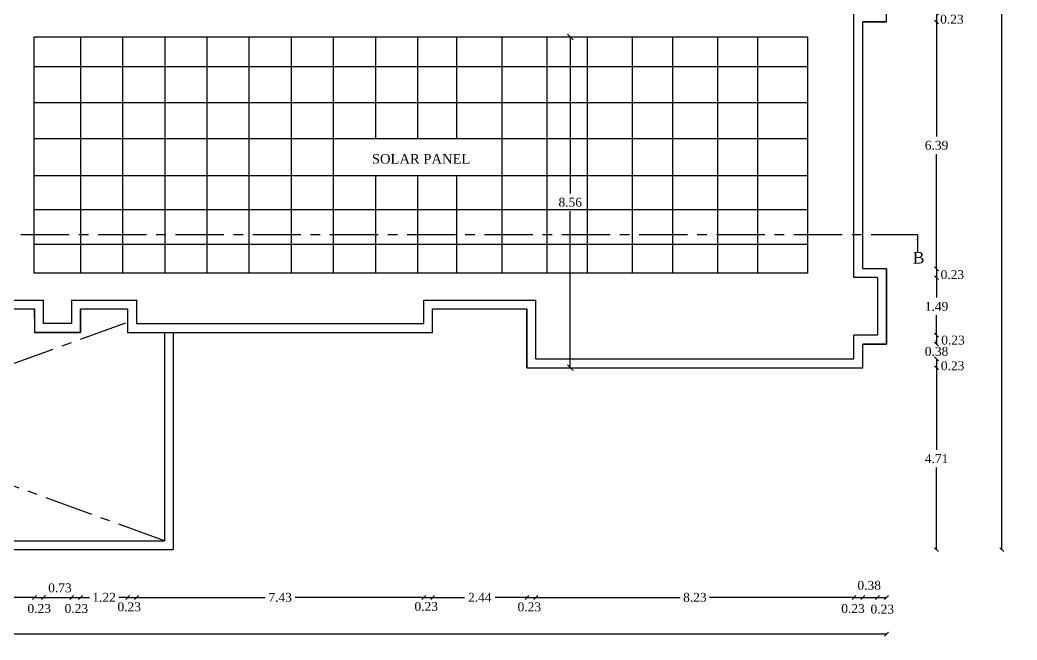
# Model space of a CAD drawing. Header units: metres. Extents: x -53 to 471, y -924 to -843.
# Drawn here: x 327.3 to 353.1, y -921.73 to -905.68 of the extents above; entities that cross this region are included whole.
import ezdxf

# ---------------------------------------------------------------- set-up
doc = ezdxf.new("R2010")
doc.units = ezdxf.units.M
doc.header["$MEASUREMENT"] = 0
doc.header["$PDMODE"] = 3
doc.linetypes.add('CENTER', pattern=[2, 1.25, -0.25, 0.25, -0.25])
doc.layers.get('DEFPOINTS').update_dxf_attribs({"lineweight": 5})
for name, color, linetype in [('BLK_1_FLR_4_ROOF_AREA', 54, 'Continuous'), ('BLK_1_TERRACESERVICE_UTILITYDISTANCE', 1, 'Continuous'), ('SOLAR_PANEL', 3, 'Continuous')]:
    doc.layers.add(name, color=color, linetype=linetype)
doc.styles.add('Isa-', font='times.ttf')
doc.styles.add('STYLE2', font='times.ttf')
doc.dimstyles.new('Copy of ISO-25', dxfattribs={"dimscale": 0, "dimtxt": 0.23, "dimasz": 0.1, "dimexe": 1.25, "dimexo": 0.625, "dimgap": 0.11, "dimtad": 0, "dimtih": 1, "dimtoh": 1, "dimzin": 1, "dimdsep": 46, "dimtxsty": 'STYLE2', "dimblk": 'OBLIQUE', "dimcen": 0, "dimse1": 1, "dimse2": 1, "dimclrd": 1, "dimclrt": 3, "dimadec": 0, "dimazin": 2, "dimtfac": 1, "dimtix": 1, "dimtofl": 0, "dimtmove": 0, "dimatfit": 3, "dimfxl": 0, "dimtolj": 1, "dimarcsym": 0})
doc.dimstyles.new('ISO-25', dxfattribs={"dimscale": 0, "dimtxt": 0.23, "dimasz": 0.15, "dimexe": 1.25, "dimexo": 0.625, "dimgap": 0.11, "dimtad": 0, "dimtih": 1, "dimtoh": 1, "dimzin": 1, "dimdsep": 46, "dimtxsty": 'STYLE2', "dimblk": 'OBLIQUE', "dimcen": 0, "dimse1": 1, "dimse2": 1, "dimclrd": 1, "dimclrt": 3, "dimadec": 0, "dimazin": 2, "dimtfac": 1, "dimtix": 1, "dimtofl": 0, "dimtmove": 0, "dimatfit": 3, "dimfxl": 0, "dimtolj": 1, "dimarcsym": 0})

# ---------------------------------------------------------------- blocks, each defined once
blk = doc.blocks.new('_Oblique')
at = {"color": 0, "linetype": 'ByBlock', "lineweight": -2}
blk.add_line((-0.5, -0.5), (0.5, 0.5), dxfattribs=at)
blk = doc.blocks.new('*D466')
at = {"color": 1, "lineweight": -2}
blk.add_line((351.018, -905.501), (351.018, -905.731), dxfattribs=at)
at = {"layer": 'DEFPOINTS', "color": 0}
for p in [(349.491, -905.501), (349.721, -905.731), (351.018, -905.731)]:
    blk.add_point(p, dxfattribs=at)
at = {"color": 1, "lineweight": -2, "xscale": 0.1, "yscale": 0.1, "zscale": 0.1}
for p, rotation in [((351.018, -905.501), 90), ((351.018, -905.731), 270)]:
    blk.add_blockref('_Oblique', p, dxfattribs=dict(at, rotation=rotation))
at = {"color": 3, "lineweight": 25, "insert": (351.416, -905.663), "char_height": 0.23, "attachment_point": 5, "style": 'STYLE2'}
blk.add_mtext('\\A1;0.23', dxfattribs=at)
blk = doc.blocks.new('*D467')
at = {"color": 1, "lineweight": -2}
for p, q in [((351.018, -905.731), (351.018, -908.698)), ((351.018, -912.121), (351.018, -909.153))]:
    blk.add_line(p, q, dxfattribs=at)
at = {"layer": 'DEFPOINTS', "color": 0}
for p in [(349.721, -905.731), (349.111, -912.121), (351.018, -912.121)]:
    blk.add_point(p, dxfattribs=at)
at = {"color": 1, "lineweight": -2, "xscale": 0.1, "yscale": 0.1, "zscale": 0.1}
for p, rotation in [((351.018, -905.731), 90), ((351.018, -912.121), 270)]:
    blk.add_blockref('_Oblique', p, dxfattribs=dict(at, rotation=rotation))
at = {"color": 3, "lineweight": 25, "insert": (351.018, -908.926), "char_height": 0.23, "attachment_point": 5, "style": 'STYLE2'}
blk.add_mtext('\\A1;6.39', dxfattribs=at)
blk = doc.blocks.new('*D468')
at = {"color": 1, "lineweight": -2}
blk.add_line((351.018, -912.121), (351.018, -912.351), dxfattribs=at)
at = {"layer": 'DEFPOINTS', "color": 0}
for p in [(349.111, -912.121), (349.491, -912.351), (351.018, -912.351)]:
    blk.add_point(p, dxfattribs=at)
at = {"color": 1, "lineweight": -2, "xscale": 0.1, "yscale": 0.1, "zscale": 0.1}
for p, rotation in [((351.018, -912.121), 90), ((351.018, -912.351), 270)]:
    blk.add_blockref('_Oblique', p, dxfattribs=dict(at, rotation=rotation))
at = {"color": 3, "lineweight": 25, "insert": (351.427, -912.273), "char_height": 0.23, "attachment_point": 5, "style": 'STYLE2'}
blk.add_mtext('\\A1;0.23', dxfattribs=at)
blk = doc.blocks.new('*D469')
at = {"color": 1, "lineweight": -2}
for p, q in [((351.018, -912.351), (351.018, -912.868)), ((351.018, -913.841), (351.018, -913.323))]:
    blk.add_line(p, q, dxfattribs=at)
at = {"layer": 'DEFPOINTS', "color": 0}
for p in [(349.491, -912.351), (349.491, -913.841), (351.018, -913.841)]:
    blk.add_point(p, dxfattribs=at)
at = {"color": 1, "lineweight": -2, "xscale": 0.1, "yscale": 0.1, "zscale": 0.1}
for p, rotation in [((351.018, -912.351), 90), ((351.018, -913.841), 270)]:
    blk.add_blockref('_Oblique', p, dxfattribs=dict(at, rotation=rotation))
at = {"color": 3, "lineweight": 25, "insert": (351.018, -913.096), "char_height": 0.23, "attachment_point": 5, "style": 'STYLE2'}
blk.add_mtext('\\A1;1.49', dxfattribs=at)
blk = doc.blocks.new('*D470')
at = {"color": 1, "lineweight": -2}
blk.add_line((351.018, -913.841), (351.018, -914.071), dxfattribs=at)
at = {"layer": 'DEFPOINTS', "color": 0}
for p in [(349.491, -913.841), (349.721, -914.071), (351.018, -914.071)]:
    blk.add_point(p, dxfattribs=at)
at = {"color": 1, "lineweight": -2, "xscale": 0.1, "yscale": 0.1, "zscale": 0.1}
for p, rotation in [((351.018, -913.841), 90), ((351.018, -914.071), 270)]:
    blk.add_blockref('_Oblique', p, dxfattribs=dict(at, rotation=rotation))
at = {"color": 3, "lineweight": 25, "insert": (351.444, -913.969), "char_height": 0.23, "attachment_point": 5, "style": 'STYLE2'}
blk.add_mtext('\\A1;0.23', dxfattribs=at)
blk = doc.blocks.new('*D471')
at = {"color": 1, "lineweight": -2}
for p, q in [((351.018, -914.071), (351.018, -913.971)), ((351.018, -914.451), (351.018, -914.551))]:
    blk.add_line(p, q, dxfattribs=at)
at = {"layer": 'DEFPOINTS', "color": 0}
for p in [(349.721, -914.071), (348.881, -914.451), (351.018, -914.451)]:
    blk.add_point(p, dxfattribs=at)
at = {"color": 1, "lineweight": -2, "xscale": 0.1, "yscale": 0.1, "zscale": 0.1}
for p, rotation in [((351.018, -914.071), 270), ((351.018, -914.451), 90)]:
    blk.add_blockref('_Oblique', p, dxfattribs=dict(at, rotation=rotation))
at = {"color": 3, "lineweight": 25, "insert": (351.018, -914.261), "char_height": 0.23, "attachment_point": 5, "style": 'STYLE2'}
blk.add_mtext('\\A1;0.38', dxfattribs=at)
blk = doc.blocks.new('*D482')
at = {"color": 1, "lineweight": -2}
for p, q in [((317.851, -920.627), (322.379, -920.627)), ((327.681, -920.627), (323.152, -920.627))]:
    blk.add_line(p, q, dxfattribs=at)
at = {"layer": 'DEFPOINTS', "color": 0}
for p in [(327.681, -912.931), (317.851, -913.771), (327.681, -920.627)]:
    blk.add_point(p, dxfattribs=at)
at = {"color": 1, "lineweight": -2, "xscale": 0.1, "yscale": 0.1, "zscale": 0.1, "rotation": 180}
blk.add_blockref('_Oblique', (317.851, -920.627), dxfattribs=at)
at = {"color": 1, "lineweight": -2, "xscale": 0.1, "yscale": 0.1, "zscale": 0.1}
blk.add_blockref('_Oblique', (327.681, -920.627), dxfattribs=at)
at = {"color": 3, "lineweight": 25, "insert": (322.766, -920.627), "char_height": 0.23, "attachment_point": 5, "style": 'STYLE2'}
blk.add_mtext('\\A1;9.83', dxfattribs=at)
blk = doc.blocks.new('*D483')
at = {"color": 1, "lineweight": -2}
blk.add_line((327.911, -920.627), (328.641, -920.627), dxfattribs=at)
at = {"layer": 'DEFPOINTS', "color": 0}
for p in [(327.911, -913.161), (328.641, -913.541), (328.641, -920.627)]:
    blk.add_point(p, dxfattribs=at)
at = {"color": 1, "lineweight": -2, "xscale": 0.1, "yscale": 0.1, "zscale": 0.1, "rotation": 180}
blk.add_blockref('_Oblique', (327.911, -920.627), dxfattribs=at)
at = {"color": 1, "lineweight": -2, "xscale": 0.1, "yscale": 0.1, "zscale": 0.1}
blk.add_blockref('_Oblique', (328.641, -920.627), dxfattribs=at)
at = {"color": 3, "lineweight": 25, "insert": (328.339, -920.382), "char_height": 0.23, "attachment_point": 5, "style": 'STYLE2'}
blk.add_mtext('\\A1;0.73', dxfattribs=at)
blk = doc.blocks.new('*D484')
at = {"color": 1, "lineweight": -2}
blk.add_line((328.641, -920.627), (328.871, -920.627), dxfattribs=at)
at = {"layer": 'DEFPOINTS', "color": 0}
for p in [(328.641, -913.541), (328.871, -913.771), (328.871, -920.627)]:
    blk.add_point(p, dxfattribs=at)
at = {"color": 1, "lineweight": -2, "xscale": 0.1, "yscale": 0.1, "zscale": 0.1, "rotation": 180}
blk.add_blockref('_Oblique', (328.641, -920.627), dxfattribs=at)
at = {"color": 1, "lineweight": -2, "xscale": 0.1, "yscale": 0.1, "zscale": 0.1}
blk.add_blockref('_Oblique', (328.871, -920.627), dxfattribs=at)
at = {"color": 3, "lineweight": 25, "insert": (328.763, -920.916), "char_height": 0.23, "attachment_point": 5, "style": 'STYLE2'}
blk.add_mtext('\\A1;0.23', dxfattribs=at)
blk = doc.blocks.new('*D485')
at = {"color": 1, "lineweight": -2}
for p, q in [((328.871, -920.627), (329.1, -920.627)), ((330.091, -920.627), (329.861, -920.627))]:
    blk.add_line(p, q, dxfattribs=at)
at = {"layer": 'DEFPOINTS', "color": 0}
for p in [(328.871, -913.771), (330.091, -913.766), (330.091, -920.627)]:
    blk.add_point(p, dxfattribs=at)
at = {"color": 1, "lineweight": -2, "xscale": 0.1, "yscale": 0.1, "zscale": 0.1, "rotation": 180}
blk.add_blockref('_Oblique', (328.871, -920.627), dxfattribs=at)
at = {"color": 1, "lineweight": -2, "xscale": 0.1, "yscale": 0.1, "zscale": 0.1}
blk.add_blockref('_Oblique', (330.091, -920.627), dxfattribs=at)
at = {"color": 3, "lineweight": 25, "insert": (329.481, -920.627), "char_height": 0.23, "attachment_point": 5, "style": 'STYLE2'}
blk.add_mtext('\\A1;1.22', dxfattribs=at)
blk = doc.blocks.new('*D486')
at = {"color": 1, "lineweight": -2}
blk.add_line((330.091, -920.627), (330.321, -920.627), dxfattribs=at)
at = {"layer": 'DEFPOINTS', "color": 0}
for p in [(330.321, -913.536), (330.091, -913.766), (330.321, -920.627)]:
    blk.add_point(p, dxfattribs=at)
at = {"color": 1, "lineweight": -2, "xscale": 0.1, "yscale": 0.1, "zscale": 0.1, "rotation": 180}
blk.add_blockref('_Oblique', (330.091, -920.627), dxfattribs=at)
at = {"color": 1, "lineweight": -2, "xscale": 0.1, "yscale": 0.1, "zscale": 0.1}
blk.add_blockref('_Oblique', (330.321, -920.627), dxfattribs=at)
at = {"color": 3, "lineweight": 25, "insert": (330.131, -920.872), "char_height": 0.23, "attachment_point": 5, "style": 'STYLE2'}
blk.add_mtext('\\A1;0.23', dxfattribs=at)
blk = doc.blocks.new('*D487')
at = {"color": 1, "lineweight": -2}
for p, q in [((330.321, -920.627), (333.649, -920.627)), ((337.751, -920.627), (334.422, -920.627))]:
    blk.add_line(p, q, dxfattribs=at)
at = {"layer": 'DEFPOINTS', "color": 0}
for p in [(330.321, -913.536), (337.751, -913.541), (337.751, -920.627)]:
    blk.add_point(p, dxfattribs=at)
at = {"color": 1, "lineweight": -2, "xscale": 0.1, "yscale": 0.1, "zscale": 0.1, "rotation": 180}
blk.add_blockref('_Oblique', (330.321, -920.627), dxfattribs=at)
at = {"color": 1, "lineweight": -2, "xscale": 0.1, "yscale": 0.1, "zscale": 0.1}
blk.add_blockref('_Oblique', (337.751, -920.627), dxfattribs=at)
at = {"color": 3, "lineweight": 25, "insert": (334.036, -920.627), "char_height": 0.23, "attachment_point": 5, "style": 'STYLE2'}
blk.add_mtext('\\A1;7.43', dxfattribs=at)
blk = doc.blocks.new('*D488')
at = {"color": 1, "lineweight": -2}
blk.add_line((337.751, -920.627), (337.981, -920.627), dxfattribs=at)
at = {"layer": 'DEFPOINTS', "color": 0}
for p in [(337.751, -913.541), (337.981, -913.771), (337.981, -920.627)]:
    blk.add_point(p, dxfattribs=at)
at = {"color": 1, "lineweight": -2, "xscale": 0.1, "yscale": 0.1, "zscale": 0.1, "rotation": 180}
blk.add_blockref('_Oblique', (337.751, -920.627), dxfattribs=at)
at = {"color": 1, "lineweight": -2, "xscale": 0.1, "yscale": 0.1, "zscale": 0.1}
blk.add_blockref('_Oblique', (337.981, -920.627), dxfattribs=at)
at = {"color": 3, "lineweight": 25, "insert": (337.815, -920.862), "char_height": 0.23, "attachment_point": 5, "style": 'STYLE2'}
blk.add_mtext('\\A1;0.23', dxfattribs=at)
blk = doc.blocks.new('*D489')
at = {"color": 1, "lineweight": -2}
for p, q in [((337.981, -920.627), (338.803, -920.627)), ((340.421, -920.627), (339.598, -920.627))]:
    blk.add_line(p, q, dxfattribs=at)
at = {"layer": 'DEFPOINTS', "color": 0}
for p in [(337.981, -913.771), (340.421, -914.681), (340.421, -920.627)]:
    blk.add_point(p, dxfattribs=at)
at = {"color": 1, "lineweight": -2, "xscale": 0.1, "yscale": 0.1, "zscale": 0.1, "rotation": 180}
blk.add_blockref('_Oblique', (337.981, -920.627), dxfattribs=at)
at = {"color": 1, "lineweight": -2, "xscale": 0.1, "yscale": 0.1, "zscale": 0.1}
blk.add_blockref('_Oblique', (340.421, -920.627), dxfattribs=at)
at = {"color": 3, "lineweight": 25, "insert": (339.201, -920.627), "char_height": 0.23, "attachment_point": 5, "style": 'STYLE2'}
blk.add_mtext('\\A1;2.44', dxfattribs=at)
blk = doc.blocks.new('*D490')
at = {"color": 1, "lineweight": -2}
blk.add_line((340.421, -920.627), (340.651, -920.627), dxfattribs=at)
at = {"layer": 'DEFPOINTS', "color": 0}
for p in [(340.651, -914.451), (340.421, -914.681), (340.651, -920.627)]:
    blk.add_point(p, dxfattribs=at)
at = {"color": 1, "lineweight": -2, "xscale": 0.1, "yscale": 0.1, "zscale": 0.1, "rotation": 180}
blk.add_blockref('_Oblique', (340.421, -920.627), dxfattribs=at)
at = {"color": 1, "lineweight": -2, "xscale": 0.1, "yscale": 0.1, "zscale": 0.1}
blk.add_blockref('_Oblique', (340.651, -920.627), dxfattribs=at)
at = {"color": 3, "lineweight": 25, "insert": (340.483, -920.875), "char_height": 0.23, "attachment_point": 5, "style": 'STYLE2'}
blk.add_mtext('\\A1;0.23', dxfattribs=at)
blk = doc.blocks.new('*D491')
at = {"color": 1, "lineweight": -2}
for p, q in [((340.651, -920.627), (344.383, -920.627)), ((348.881, -920.627), (345.148, -920.627))]:
    blk.add_line(p, q, dxfattribs=at)
at = {"layer": 'DEFPOINTS', "color": 0}
for p in [(340.651, -914.451), (348.881, -914.451), (348.881, -920.627)]:
    blk.add_point(p, dxfattribs=at)
at = {"color": 1, "lineweight": -2, "xscale": 0.1, "yscale": 0.1, "zscale": 0.1, "rotation": 180}
blk.add_blockref('_Oblique', (340.651, -920.627), dxfattribs=at)
at = {"color": 1, "lineweight": -2, "xscale": 0.1, "yscale": 0.1, "zscale": 0.1}
blk.add_blockref('_Oblique', (348.881, -920.627), dxfattribs=at)
at = {"color": 3, "lineweight": 25, "insert": (344.766, -920.627), "char_height": 0.23, "attachment_point": 5, "style": 'STYLE2'}
blk.add_mtext('\\A1;8.23', dxfattribs=at)
blk = doc.blocks.new('*D492')
at = {"color": 1, "lineweight": -2}
blk.add_line((348.881, -920.627), (349.111, -920.627), dxfattribs=at)
at = {"layer": 'DEFPOINTS', "color": 0}
for p in [(348.881, -914.451), (349.111, -914.681), (349.111, -920.627)]:
    blk.add_point(p, dxfattribs=at)
at = {"color": 1, "lineweight": -2, "xscale": 0.1, "yscale": 0.1, "zscale": 0.1, "rotation": 180}
blk.add_blockref('_Oblique', (348.881, -920.627), dxfattribs=at)
at = {"color": 1, "lineweight": -2, "xscale": 0.1, "yscale": 0.1, "zscale": 0.1}
blk.add_blockref('_Oblique', (349.111, -920.627), dxfattribs=at)
at = {"color": 3, "lineweight": 25, "insert": (348.857, -920.917), "char_height": 0.23, "attachment_point": 5, "style": 'STYLE2'}
blk.add_mtext('\\A1;0.23', dxfattribs=at)
blk = doc.blocks.new('*D238')
at = {"color": 1, "lineweight": -2}
blk.add_line((349.111, -920.627), (349.491, -920.627), dxfattribs=at)
at = {"layer": 'DEFPOINTS', "color": 0}
for p in [(349.491, -913.841), (349.111, -914.681), (349.491, -920.627)]:
    blk.add_point(p, dxfattribs=at)
at = {"color": 1, "lineweight": -2, "xscale": 0.1, "yscale": 0.1, "zscale": 0.1, "rotation": 180}
blk.add_blockref('_Oblique', (349.111, -920.627), dxfattribs=at)
at = {"color": 1, "lineweight": -2, "xscale": 0.1, "yscale": 0.1, "zscale": 0.1}
blk.add_blockref('_Oblique', (349.491, -920.627), dxfattribs=at)
at = {"color": 3, "lineweight": 25, "insert": (349.275, -920.317), "char_height": 0.23, "attachment_point": 5, "style": 'STYLE2'}
blk.add_mtext('\\A1;0.38', dxfattribs=at)
blk = doc.blocks.new('*D239')
at = {"color": 1, "lineweight": -2}
blk.add_line((349.491, -920.627), (349.721, -920.627), dxfattribs=at)
at = {"layer": 'DEFPOINTS', "color": 0}
for p in [(349.491, -913.841), (349.721, -914.071), (349.721, -920.627)]:
    blk.add_point(p, dxfattribs=at)
at = {"color": 1, "lineweight": -2, "xscale": 0.1, "yscale": 0.1, "zscale": 0.1, "rotation": 180}
blk.add_blockref('_Oblique', (349.491, -920.627), dxfattribs=at)
at = {"color": 1, "lineweight": -2, "xscale": 0.1, "yscale": 0.1, "zscale": 0.1}
blk.add_blockref('_Oblique', (349.721, -920.627), dxfattribs=at)
at = {"color": 3, "lineweight": 25, "insert": (349.614, -920.933), "char_height": 0.23, "attachment_point": 5, "style": 'STYLE2'}
blk.add_mtext('\\A1;0.23', dxfattribs=at)
blk = doc.blocks.new('*D493')
at = {"color": 1, "lineweight": -2}
for p, q in [((295.821, -921.58), (322.293, -921.58)), ((349.721, -921.58), (323.248, -921.58))]:
    blk.add_line(p, q, dxfattribs=at)
at = {"layer": 'DEFPOINTS', "color": 0}
for p in [(295.821, -914.061), (349.721, -914.061), (349.721, -921.58)]:
    blk.add_point(p, dxfattribs=at)
at = {"color": 1, "lineweight": -2, "xscale": 0.1, "yscale": 0.1, "zscale": 0.1, "rotation": 180}
blk.add_blockref('_Oblique', (295.821, -921.58), dxfattribs=at)
at = {"color": 1, "lineweight": -2, "xscale": 0.1, "yscale": 0.1, "zscale": 0.1}
blk.add_blockref('_Oblique', (349.721, -921.58), dxfattribs=at)
at = {"color": 3, "lineweight": 25, "insert": (322.771, -921.58), "char_height": 0.23, "attachment_point": 5, "style": 'STYLE2'}
blk.add_mtext('\\A1;53.90', dxfattribs=at)
blk = doc.blocks.new('*D240')
at = {"color": 1, "lineweight": -2}
blk.add_line((351.018, -914.451), (351.018, -914.681), dxfattribs=at)
at = {"layer": 'DEFPOINTS', "color": 0}
for p in [(348.881, -914.451), (349.111, -914.681), (351.018, -914.681)]:
    blk.add_point(p, dxfattribs=at)
at = {"color": 1, "lineweight": -2, "xscale": 0.1, "yscale": 0.1, "zscale": 0.1}
for p, rotation in [((351.018, -914.451), 90), ((351.018, -914.681), 270)]:
    blk.add_blockref('_Oblique', p, dxfattribs=dict(at, rotation=rotation))
at = {"color": 3, "lineweight": 25, "insert": (351.434, -914.633), "char_height": 0.23, "attachment_point": 5, "style": 'STYLE2'}
blk.add_mtext('\\A1;0.23', dxfattribs=at)
blk = doc.blocks.new('*D516')
at = {"color": 1, "lineweight": -2}
blk.add_line((327.681, -920.627), (327.911, -920.627), dxfattribs=at)
at = {"layer": 'DEFPOINTS', "color": 0}
for p in [(327.681, -913.541), (327.911, -913.771), (327.911, -920.627)]:
    blk.add_point(p, dxfattribs=at)
at = {"color": 1, "lineweight": -2, "xscale": 0.1, "yscale": 0.1, "zscale": 0.1, "rotation": 180}
blk.add_blockref('_Oblique', (327.681, -920.627), dxfattribs=at)
at = {"color": 1, "lineweight": -2, "xscale": 0.1, "yscale": 0.1, "zscale": 0.1}
blk.add_blockref('_Oblique', (327.911, -920.627), dxfattribs=at)
at = {"color": 3, "lineweight": 25, "insert": (327.803, -920.916), "char_height": 0.23, "attachment_point": 5, "style": 'STYLE2'}
blk.add_mtext('\\A1;0.23', dxfattribs=at)
blk = doc.blocks.new('*D768')
at = {"color": 1, "lineweight": -2, "ltscale": 3}
for p, q in [((352.709, -874.398), (352.709, -896.667)), ((352.709, -919.391), (352.709, -897.122))]:
    blk.add_line(p, q, dxfattribs=at)
at = {"layer": 'DEFPOINTS', "color": 0, "ltscale": 3}
for p in [(343.701, -874.398), (331.271, -919.391), (352.709, -919.391)]:
    blk.add_point(p, dxfattribs=at)
at = {"color": 1, "lineweight": -2, "ltscale": 3, "xscale": 0.1, "yscale": 0.1, "zscale": 0.1}
for p, rotation in [((352.709, -874.398), 90), ((352.709, -919.391), 270)]:
    blk.add_blockref('_Oblique', p, dxfattribs=dict(at, rotation=rotation))
at = {"color": 3, "ltscale": 3, "insert": (352.709, -896.894), "char_height": 0.23, "attachment_point": 5, "style": 'STYLE2'}
blk.add_mtext('\\A1;44.99', dxfattribs=at)
blk = doc.blocks.new('*D769')
at = {"color": 1, "lineweight": -2, "ltscale": 3}
for p, q in [((351.018, -914.681), (351.018, -916.808)), ((351.018, -919.391), (351.018, -917.263))]:
    blk.add_line(p, q, dxfattribs=at)
at = {"layer": 'DEFPOINTS', "color": 0, "ltscale": 3}
for p in [(349.111, -914.681), (331.271, -919.391), (351.018, -919.391)]:
    blk.add_point(p, dxfattribs=at)
at = {"color": 1, "lineweight": -2, "ltscale": 3, "xscale": 0.1, "yscale": 0.1, "zscale": 0.1}
for p, rotation in [((351.018, -914.681), 90), ((351.018, -919.391), 270)]:
    blk.add_blockref('_Oblique', p, dxfattribs=dict(at, rotation=rotation))
at = {"color": 3, "ltscale": 3, "insert": (351.018, -917.036), "char_height": 0.23, "attachment_point": 5, "style": 'STYLE2'}
blk.add_mtext('\\A1;4.71', dxfattribs=at)
blk = doc.blocks.new('*D836')
at = {"layer": 'BLK_1_TERRACESERVICE_UTILITYDISTANCE', "color": 3, "lineweight": -2}
for p, q in [((341.541, -906.119), (341.541, -910.172)), ((341.541, -914.681), (341.541, -910.627))]:
    blk.add_line(p, q, dxfattribs=at)
at = {"layer": 'DEFPOINTS', "color": 0}
for p in [(341.541, -906.119), (341.976, -906.119), (341.958, -914.681)]:
    blk.add_point(p, dxfattribs=at)
at = {"layer": 'BLK_1_TERRACESERVICE_UTILITYDISTANCE', "color": 3, "lineweight": -2, "xscale": 0.15, "yscale": 0.15, "zscale": 0.15}
for p, rotation in [((341.541, -906.119), 90), ((341.541, -914.681), 270)]:
    blk.add_blockref('_Oblique', p, dxfattribs=dict(at, rotation=rotation))
at = {"layer": 'BLK_1_TERRACESERVICE_UTILITYDISTANCE', "color": 3, "insert": (341.541, -910.4), "char_height": 0.23, "attachment_point": 5, "style": 'STYLE2'}
blk.add_mtext('\\A1;8.56', dxfattribs=at)

msp = doc.modelspace()

# ---------------------------------------------------------------- linework, layer by layer
at = {"lineweight": -3}
for p, q in [((349.72057, -905.73055), (349.72057, -903.78055)), ((348.88057, -912.35055), (348.88057, -905.50055)), ((349.11057, -912.12055), (349.11057, -905.73055)), ((349.72057, -905.73055), (349.11057, -905.73055)), ((349.72057, -912.12055), (349.11057, -912.12055)), ((349.72057, -912.12055), (349.72057, -914.07055)), ((349.49057, -912.35055), (348.88057, -912.35055)), ((349.49057, -912.35055), (349.49057, -913.84055)), ((321.04828, -912.93055), (327.91057, -912.93055)), ((328.64057, -912.92555), (328.64057, -913.54055)), ((328.64057, -912.93055), (330.32057, -912.93055)), ((328.64057, -912.93055), (330.32057, -912.93055)), ((330.32057, -912.92555), (330.32057, -913.53555)), ((337.75057, -912.93055), (340.65057, -912.93055)), ((337.75057, -913.54055), (337.75057, -912.93055)), ((340.65057, -913.84055), (340.65057, -912.93055)), ((340.65057, -914.45055), (340.65057, -912.93055)), ((321.04828, -913.16055), (327.68057, -913.16055)), ((327.68057, -913.38055), (327.68057, -913.16055)), ((327.68057, -913.16055), (327.68057, -913.77055)), ((328.87057, -913.15555), (328.87057, -913.77055)), ((328.87057, -913.16055), (330.09057, -913.16055)), ((330.09057, -913.15555), (330.09057, -913.76555)), ((337.98057, -913.16055), (340.42057, -913.16055)), ((337.98057, -913.77055), (337.98057, -913.16055)), ((340.42057, -914.07055), (340.42057, -913.16055)), ((340.42057, -914.68055), (340.42057, -913.16055)), ((328.64057, -913.54055), (327.91057, -913.54055)), ((330.32057, -913.54055), (337.75057, -913.54055)), ((328.87057, -913.77055), (327.68057, -913.77055)), ((330.09057, -913.77055), (331.04057, -913.77055)), ((331.04057, -913.77055), (331.04057, -919.16055)), ((331.04057, -913.77055), (337.98057, -913.77055)), ((331.27057, -913.77055), (331.27057, -919.39055)), ((348.88057, -914.45055), (348.88057, -913.84055)), ((349.49057, -913.84055), (348.88057, -913.84055)), ((349.11057, -914.68055), (349.11057, -914.07055)), ((349.72057, -914.07055), (349.11057, -914.07055)), ((340.65057, -914.45055), (348.88057, -914.45055)), ((340.42057, -914.68055), (349.11057, -914.68055)), ((314.27057, -919.39055), (331.27057, -919.39055)), ((314.50057, -919.16055), (331.04057, -919.16055))]:
    msp.add_line(p, q, dxfattribs=at)
at = {"color": 4, "lineweight": -3}
for p, q in [((328.86836, -906.11875), (328.86836, -912.23641)), ((329.95844, -906.11875), (329.95844, -912.23641)), ((331.04852, -906.11875), (331.04852, -912.23641)), ((332.13859, -906.11875), (332.13859, -912.23641)), ((333.22867, -906.11875), (333.22867, -912.23641)), ((334.31875, -906.11875), (334.31875, -912.23641)), ((335.40882, -906.11875), (335.40882, -912.23641)), ((336.4989, -906.11875), (336.4989, -908.75961)), ((337.58897, -906.11875), (337.58897, -908.75961)), ((338.59929, -906.11875), (338.59929, -908.75961)), ((339.76913, -906.11875), (339.76913, -912.23641)), ((340.93896, -906.11875), (340.93896, -912.23641)), ((341.97587, -906.11875), (341.97587, -912.23641)), ((343.1457, -906.11875), (343.1457, -912.23641)), ((344.18261, -906.11875), (344.18261, -912.23641)), ((345.35244, -906.11875), (345.35244, -912.23641)), ((346.38935, -906.11875), (346.38935, -912.23641)), ((347.68301, -906.89666), (327.67194, -906.89666)), ((347.68301, -907.82814), (327.67194, -907.82814)), ((347.68301, -908.75961), (327.67194, -908.75961)), ((347.68301, -909.71769), (327.67194, -909.71769)), ((336.4989, -909.71769), (336.4989, -912.23641)), ((337.58897, -909.71769), (337.58897, -912.23641)), ((338.59929, -909.71769), (338.59929, -912.23641)), ((347.68301, -910.59594), (327.67194, -910.59594)), ((347.68301, -911.49438), (327.67194, -911.49438))]:
    msp.add_line(p, q, dxfattribs=at)
at = {"color": 5, "linetype": 'CENTER', "lineweight": -3}
msp.add_line((295.32496, -911.23457), (350.5274, -911.23457), dxfattribs=at)
at = {"ltscale": 3}
msp.add_line((327.91057, -913.54055), (327.91057, -912.93055), dxfattribs=at)
at = {"linetype": 'CENTER', "lineweight": -3}
for p, q in [((323.22862, -915.99175), (330.09057, -913.50045)), ((331.04057, -919.16055), (323.36849, -916.37513))]:
    msp.add_line(p, q, dxfattribs=at)
at = {"layer": 'BLK_1_FLR_4_ROOF_AREA'}
msp.add_lwpolyline([(317.85057, -913.16055), (327.68057, -913.16055), (327.68057, -913.77055), (328.87057, -913.77055), (328.87057, -913.15555), (330.09057, -913.15555), (330.09057, -913.77055), (332.64557, -913.77055), (332.64557, -913.77055), (336.37557, -913.77055), (336.37557, -913.77055), (337.98057, -913.77055), (337.98057, -913.16055), (340.42057, -913.16055), (340.42057, -914.68055), (342.37057, -914.68055), (342.37057, -914.68055), (347.16057, -914.68055), (347.16057, -914.68055), (349.11057, -914.68055), (349.11057, -914.07055), (349.72057, -914.07055), (349.72057, -912.12055), (349.11057, -912.12055), (349.11057, -905.73055), (349.72057, -905.73055), (349.72057, -902.06055)], dxfattribs=at)
at = {"layer": 'SOLAR_PANEL', "color": 3}
msp.add_lwpolyline([(347.68301, -906.11875), (347.68301, -912.23641), (327.67194, -912.23641), (327.67194, -906.11875)], close=True, dxfattribs=at)

# ---------------------------------------------------------------- texts
at = {"color": 6, "lineweight": -3, "style": 'Isa-'}
msp.add_text('SOLAR PANEL', height=0.25, dxfattribs=at).set_placement((336.4083, -909.40031))
at = {"color": 2, "lineweight": -3, "style": 'Isa-'}
msp.add_text('B', height=0.3, dxfattribs=at).set_placement((350.40339, -911.98525))

# ---------------------------------------------------------------- dimensions: what is measured, and where the dimension line sits
at = {"color": 4, "ltscale": 3}
for base, p1, override, picture, middle in [((352.70884, -919.39055), (343.70057, -874.39836), {"dimscale": 1}, '*D768', (352.70884, -896.89446)), ((351.0177, -919.39055), (349.11057, -914.68055), {"dimscale": 1, "dimtmove": 1}, '*D769', (351.0177, -917.03555))]:
    dim = msp.add_linear_dim(base=base, p1=p1, p2=(331.27057, -919.39055), angle=90, dimstyle='Copy of ISO-25', override=override, dxfattribs=at)
    dim.commit()
    dim.dimension.update_dxf_attribs({"geometry": picture, "text_midpoint": middle})
at = {"lineweight": 25}
for base, p1, p2, picture, middle in [((351.0177, -905.73055), (349.49057, -905.50055), (349.72057, -905.73055), '*D466', (351.41562, -905.66272)), ((351.0177, -912.35055), (349.11057, -912.12055), (349.49057, -912.35055), '*D468', (351.42656, -912.27264)), ((351.0177, -914.07055), (349.49057, -913.84055), (349.72057, -914.07055), '*D470', (351.44405, -913.96856)), ((351.0177, -914.68055), (348.88057, -914.45055), (349.11057, -914.68055), '*D240', (351.43396, -914.63324))]:
    dim = msp.add_linear_dim(base=base, p1=p1, p2=p2, angle=90, dimstyle='Copy of ISO-25', override={"dimscale": 1, "dimtmove": 2}, dxfattribs=at)
    dim.commit()
    dim.dimension.update_dxf_attribs({"geometry": picture, "text_midpoint": middle, "dimtype": 160})
for base, p1, p2, picture, middle in [((351.0177, -912.12055), (349.72057, -905.73055), (349.11057, -912.12055), '*D467', (351.0177, -908.92555)), ((351.0177, -913.84055), (349.49057, -912.35055), (349.49057, -913.84055), '*D469', (351.0177, -913.09555)), ((351.0177, -914.45055), (349.72057, -914.07055), (348.88057, -914.45055), '*D471', (351.0177, -914.26055))]:
    dim = msp.add_linear_dim(base=base, p1=p1, p2=p2, angle=90, dimstyle='Copy of ISO-25', override={"dimscale": 1, "dimtmove": 1}, dxfattribs=at)
    dim.commit()
    dim.dimension.update_dxf_attribs({"geometry": picture, "text_midpoint": middle})
for base, p1, p2, override, picture, middle in [((327.68057, -920.62681), (317.85057, -913.77055), (327.68057, -912.93055), {"dimscale": 1, "dimtmove": 1}, '*D482', (322.76557, -920.62681)), ((337.75057, -920.62681), (330.32057, -913.53555), (337.75057, -913.54055), {"dimscale": 1, "dimtmove": 1}, '*D487', (334.03557, -920.62681)), ((330.09057, -920.62681), (328.87057, -913.77055), (330.09057, -913.76555), {"dimscale": 1, "dimtmove": 1}, '*D485', (329.48057, -920.62681)), ((340.42057, -920.62681), (337.98057, -913.77055), (340.42057, -914.68055), {"dimscale": 1, "dimtmove": 1}, '*D489', (339.20057, -920.62681)), ((349.72057, -921.58037), (295.82057, -914.06055), (349.72057, -914.06055), {"dimscale": 1}, '*D493', (322.77057, -921.58037)), ((348.88057, -920.62681), (340.65057, -914.45055), (348.88057, -914.45055), {"dimscale": 1, "dimtmove": 1}, '*D491', (344.76557, -920.62681))]:
    dim = msp.add_linear_dim(base=base, p1=p1, p2=p2, dimstyle='Copy of ISO-25', override=override, dxfattribs=at)
    dim.commit()
    dim.dimension.update_dxf_attribs({"geometry": picture, "text_midpoint": middle})
for base, p1, p2, picture, middle in [((328.64057, -920.62681), (327.91057, -913.16055), (328.64057, -913.54055), '*D483', (328.3387, -920.38163)), ((327.91057, -920.62681), (327.68057, -913.54055), (327.91057, -913.77055), '*D516', (327.80308, -920.91556)), ((328.87057, -920.62681), (328.64057, -913.54055), (328.87057, -913.77055), '*D484', (328.76308, -920.91556)), ((330.32057, -920.62681), (330.09057, -913.76555), (330.32057, -913.53555), '*D486', (330.13119, -920.87194)), ((337.98057, -920.62681), (337.75057, -913.54055), (337.98057, -913.77055), '*D488', (337.8148, -920.86176)), ((349.49057, -920.62681), (349.11057, -914.68055), (349.49057, -913.84055), '*D238', (349.27469, -920.31708)), ((349.72057, -920.62681), (349.49057, -913.84055), (349.72057, -914.07055), '*D239', (349.61391, -920.93347)), ((340.65057, -920.62681), (340.42057, -914.68055), (340.65057, -914.45055), '*D490', (340.48325, -920.87495)), ((349.11057, -920.62681), (348.88057, -914.45055), (349.11057, -914.68055), '*D492', (348.85744, -920.9168))]:
    dim = msp.add_linear_dim(base=base, p1=p1, p2=p2, dimstyle='Copy of ISO-25', override={"dimscale": 1, "dimtmove": 2}, dxfattribs=at)
    dim.commit()
    dim.dimension.update_dxf_attribs({"geometry": picture, "text_midpoint": middle, "dimtype": 160})
at = {"layer": 'BLK_1_TERRACESERVICE_UTILITYDISTANCE', "color": 2}
dim = msp.add_linear_dim(base=(341.54101, -906.11875), p1=(341.95795, -914.68055), p2=(341.97587, -906.11875), angle=90, dimstyle='ISO-25', override={"dimscale": 1, "dimclrd": 3, "dimfxl": 3, "dimfxlon": 1, "dimarcsym": 1}, dxfattribs=at)
dim.commit()
dim.dimension.update_dxf_attribs({"geometry": '*D836', "text_midpoint": (341.54101, -910.39965)})

# ---------------------------------------------------------------- leaders
at = {"lineweight": -3}
msp.add_leader([(350.5274, -911.23457), (350.5274, -911.70595)], dimstyle='ISO-25', override={"dimscale": 1}, dxfattribs=at)

doc.saveas('drawing.dxf')
